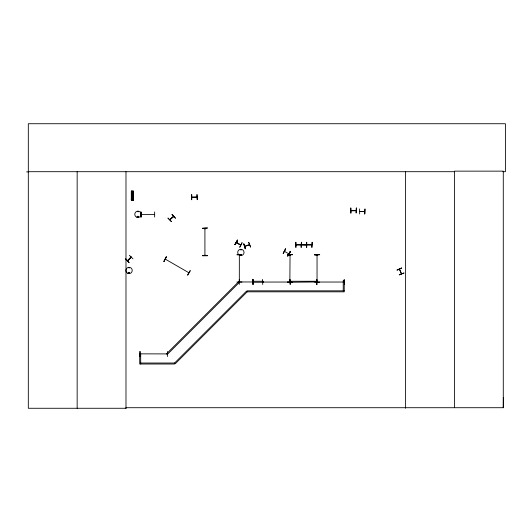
<?xml version="1.0" encoding="UTF-8"?>
<svg xmlns="http://www.w3.org/2000/svg" width="532" height="532" viewBox="0 0 532 532"><rect width="100%" height="100%" fill="white"/><g stroke="black" fill="none" stroke-linecap="round" stroke-linejoin="round"><path stroke-width="0.8" d="M502.913 171.696L505.4 171.696L505.4 123.73L28.316 123.73L28.316 408.27L126.057 408.27L125.991 407.712L503.279 407.712L503.352 397.424M165.186 259.31L165.698 259.303M188.335 272.71L188.853 272.703M236.348 242.506L240.59 245.013M236.88 242.605L236.394 242.326L240.604 244.986M240.218 244.733L240.797 244.866M284.46 251.337L288.816 253.824M399.379 269.325L401.347 273.781M399.519 269.145L399.499 269.658M205.086 228.295L205.093 228.86L204.913 228.295M290.04 255.427L289.86 254.861M316.992 281.627L317.225 282.086M128.571 272.836C130.027 271.513 129.07 274.106 128.671 273.062M128.724 272.836C129.861 271.759 128.864 274.14 128.85 272.617M137.462 216.677C138.746 215.034 138.227 218.459 137.515 216.557M138.227 211.736L137.715 211.523L138.174 211.789M137.622 216.59C138.234 217.834 138.38 215.719 137.695 216.524M240.55 254.695C241.249 256.045 241.202 253.538 240.59 254.868M241.322 254.908C240.165 253.026 240.683 256.683 241.309 254.542M244.667 246.263L249.408 244.587M289.86 282.086L290.04 254.914M289.834 281.627L289.807 282.086M289.361 282.06L290.06 281.98M316.999 255.32L317.045 254.914L317.045 282.086M317.252 281.98L317.218 281.574M154.38 214.396L141.02 214.589M127.62 260.747L131.191 257.129L127.653 260.82M169.728 219.683L170.267 219.437M128.824 267.756L129.309 267.955L128.89 267.643M401.221 273.415L401.6 273.787M289.348 281.86L289.913 281.854M351.459 210.692L351.034 210.426M316.999 282.213L317.105 281.268L289.993 281.268L289.993 282.259L317.451 281.98M296.045 244.733L301.132 244.733M301.411 244.733L306.485 244.707M306.778 244.733L311.865 244.733M359.645 211.37L364.686 211.603M163.942 261.392L166.423 256.956M165.612 259.536L165.319 259.151L188.807 272.71M190.124 270.635L187.55 275.024M187.776 275.15L190.29 270.728M235.078 244.6L237.618 240.198M234.851 244.474L237.392 240.072M235.018 244.567L237.558 240.165M235.044 244.58L237.611 240.191M283.17 253.398L285.717 248.996M290.213 251.589L287.666 255.992L290.239 251.603M287.639 255.972L290.179 251.57M287.885 256.118L290.425 251.709M131.231 257.169L130.792 257.528L131.065 257.003M173.698 216.477L169.788 219.59M173.651 216.491L169.961 219.782M241.076 249.967L240.644 249.634L241.102 249.894M166.829 353.873L167.254 353.886M262.742 281.854L263.254 282.033L262.702 282.06M289.913 282.033L262.795 282.06M351 210.466L356.088 210.612L350.974 210.665M355.576 210.439L356.088 210.433M316.992 282.033L344.164 282.033L343.758 282.239M343.652 282.04L344.151 282.013M191.919 197.086L196.946 197.086L191.972 197.319M301.464 244.733L306.512 245.019M306.498 244.906L301.464 244.906M364.626 211.596L359.625 211.603M125.745 258.898L129.17 262.675L125.698 258.951M129.323 255.28L132.987 258.805M127.534 260.587L131.005 257.042M169.768 219.643L173.492 216.344L173.266 216.783M171.47 221.651L167.906 218.014L171.464 221.658M175.487 218.093L172.102 214.303M317.225 255.373L317.225 254.861M290.04 282.033L290.06 281.627M249.448 244.86L244.793 246.429M205.086 255.52L205.086 255.008L204.86 255.413M397.118 270.223L401.727 268.075M397.012 269.99L401.653 267.902M403.948 273.016L399.206 274.864L403.954 273.036M165.272 259.124L165.718 259.35M188.694 272.869L188.315 272.637M250.592 247.008L248.683 242.286L250.572 247.014M317.025 281.993L317.557 282.033M167.254 354.113L166.902 354.119M132.408 199.852L132.175 200.232M141.007 217.043L140.867 211.962L141.027 217.043M154.639 217.043L154.652 211.955M239.307 279.307L239.287 284.394M253.072 284.387L252.919 279.307L253.066 284.387M252.693 281.967L239.32 281.967L239.34 254.821M351.02 213.099L350.914 208.012M202.459 228.275L207.54 227.995L202.459 228.314M238.336 254.515L236.886 254.781L239.34 254.768M287.406 254.595L292.487 254.589M287.406 254.808L292.487 254.775M319.679 254.589L314.592 254.881L319.679 254.562M314.592 254.808L319.679 254.815M207.54 255.573L202.459 255.533M202.459 255.792L207.547 255.759M289.893 279.4L290.213 284.487L289.907 279.4M316.7 279.579L316.753 284.667M236.886 282.04L241.974 282.046M289.401 281.86L289.807 281.834M287.406 282.173L292.494 282.346L287.406 282.1M314.592 282.113L319.679 282.14M262.708 284.487L262.602 279.406M344.517 284.66L344.204 279.579L344.49 284.66M140.648 353.906L140.195 354.086L140.701 353.906M167.381 356.54L167.414 351.459M26.6 171.896L28.316 171.889M28.316 171.696L454.448 171.696M131.431 192.105L133.126 192.105M131.431 192.724L133.126 192.724M131.431 193.655L133.126 193.655M131.431 194.486L133.126 194.486M191.58 194.632L191.606 199.719M196.946 194.632L197.232 199.719L197.02 194.632M131.431 195.417L133.126 195.417M131.431 199.414L133.126 199.414M131.151 199.68L133.412 199.746M359.645 213.997L359.612 208.916M364.733 213.997L364.985 208.916L364.799 213.997M295.765 242.279L295.785 247.36M306.778 242.279L306.711 247.36M296.025 244.966L301.145 244.966M306.764 244.966L311.878 244.966M344.217 290.831L247.194 290.831L247.194 291.822L175.294 363.728L174.589 363.024L140.694 363.024M167.307 353.913L139.71 353.847L139.71 364.014L174.589 364.014L174.589 363.024L246.496 291.124L247.194 291.822L344.217 291.822L344.217 280.663L343.226 280.663L343.226 290.831M351.107 210.692L356.088 210.665L351.107 210.665M317.099 282.239L317.045 281.574M399.585 269.232L401.58 273.734M165.632 259.53L165.266 259.35M236.275 242.525L240.703 245.079M289.86 255.427L289.86 254.914M171.962 214.429L175.327 218.233M243.829 243.955L245.485 248.763M350.728 208.012L350.761 213.099M316.906 279.579L316.939 284.667M205.086 228.348L205.093 228.807M204.913 228.807L204.913 228.348L204.913 255.466M140.089 351.459L140.155 356.54L139.863 351.459M252.953 279.307L252.953 284.394M140.973 211.955L140.894 217.043M503.279 407.712L503.279 171.144L454.448 171.144L454.448 407.712M405.61 171.696L405.61 408.27M306.565 242.279L306.532 247.36M295.972 242.279L295.972 247.36M191.793 194.632L191.793 199.719M140.694 353.847L140.694 364.014M133.14 191.161L133.126 200.345M133 191.161L132.993 200.345M132.934 191.161L132.887 200.345M132.794 191.161L132.814 200.345M132.707 191.161L132.661 200.345M132.541 200.345L132.022 200.345M131.889 191.168L131.896 200.358M131.743 191.168L131.776 200.358M131.67 191.168L131.637 200.358M131.557 191.168L131.524 200.358M131.417 191.168L131.431 200.358M125.984 171.696L125.984 408.27M77.153 171.696L77.153 408.27M131.916 194.852C132.375 196.295 133.033 193.834 131.916 194.852M166.243 256.85L163.976 261.412L166.243 256.85M242.053 242.758L239.726 247.287L242.02 242.738M285.551 248.896L283.237 253.432L285.531 248.89M238.802 281.541L166.902 353.447L167.6 354.146L239.506 282.239L238.802 281.541M243.862 243.942L245.252 248.843L243.856 243.949M356.354 207.979L356.134 213.066L356.327 207.979M133.259 191.161L131.298 191.168L131.311 200.358L133.259 200.345L133.259 191.161M301.411 242.279L301.152 247.36L301.411 242.279M312.144 242.279L311.878 247.36L312.144 242.279M262.875 281.268L252.707 281.268L252.707 282.259L262.875 282.259L262.875 281.268M239.3 255.154A3.165 3.165 0 0 0 244.048 252.407A3.165 3.165 0 0 0 239.3 249.668A3.165 3.165 0 0 0 239.3 255.154M127.487 273.195A3.159 3.159 0 0 0 132.222 270.456A3.159 3.159 0 0 0 127.487 267.722A3.159 3.159 0 0 0 127.487 273.195M136.365 217.056A3.179 3.179 0 0 0 141.133 214.303A3.179 3.179 0 0 0 136.365 211.55A3.179 3.179 0 0 0 136.365 217.056"/></g></svg>
